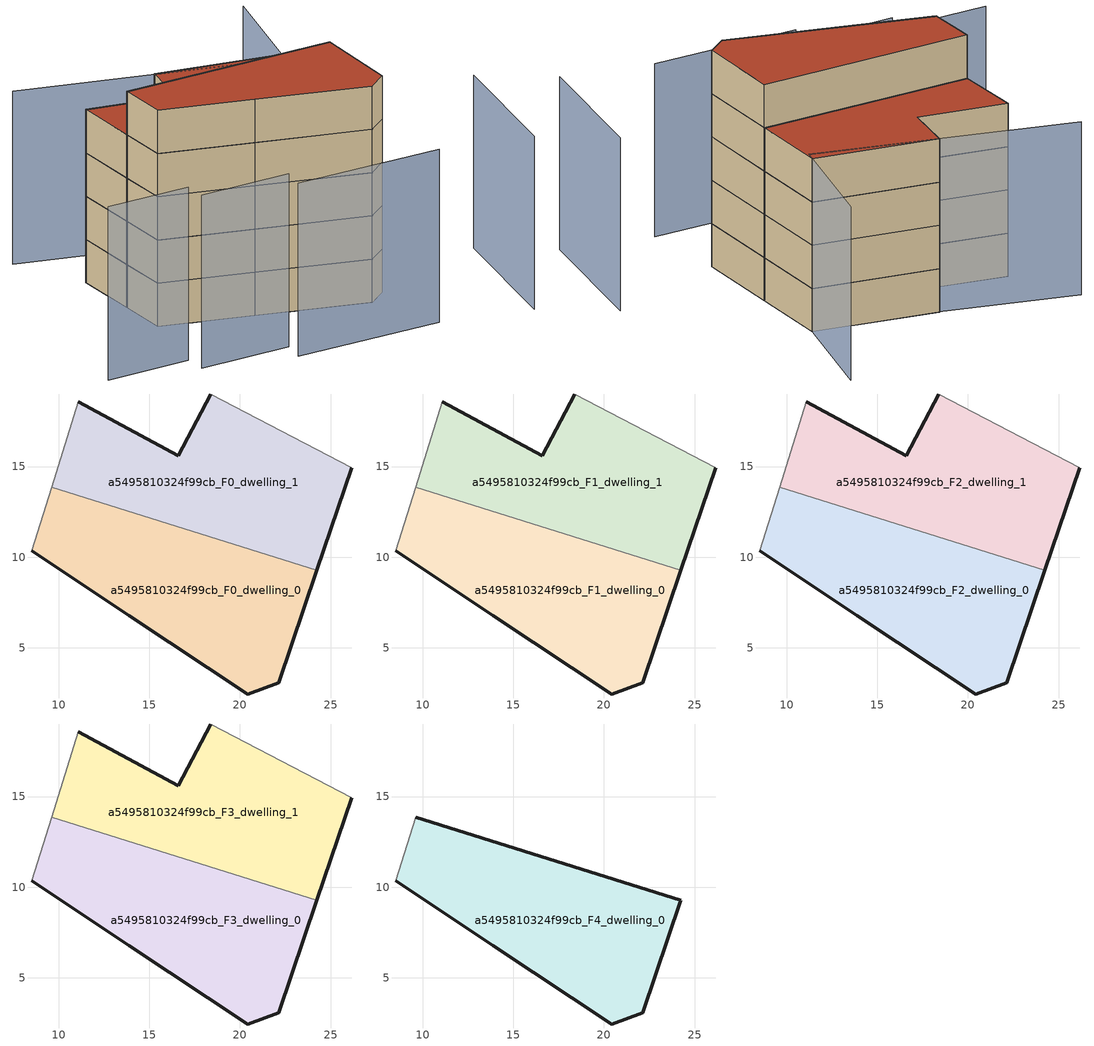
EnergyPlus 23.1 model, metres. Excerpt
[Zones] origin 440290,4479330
a5495810324f99cb_F0_dwelling_0
 floor ground (EU_floor_Construction): 22.13,3.06 24.25,9.27 9.62,13.86 8.51,10.34 13.91,6.78 20.43,2.46 z0
 wall outside (EU_wall_Construction): 24.25,9.27 22.13,3.06 20.43,2.46 13.91,6.78 8.51,10.34 z0:3
 wall adiabatic (EU_wall_Construction): 8.51,10.34 9.62,13.86 z0:3
 wall to a5495810324f99cb_F0_dwelling_1 (EU_wall_Construction): 9.62,13.86 24.25,9.27 z0:3
a5495810324f99cb_F0_dwelling_1
 floor ground (EU_floor_Construction): 24.25,9.27 26.17,14.92 18.4,19 16.59,15.61 11.09,18.56 9.62,13.86 z0
 wall outside (EU_wall_Construction): 26.17,14.92 24.25,9.27 / 11.09,18.56 16.59,15.61 18.4,19 z0:3
 wall adiabatic (EU_wall_Construction): 9.62,13.86 11.09,18.56 / 18.4,19 26.17,14.92 z0:3
a5495810324f99cb_F1_dwelling_0
 floor to a5495810324f99cb_F0_dwelling_0 (EU_floor_Construction): 22.13,3.06 24.25,9.27 9.62,13.86 8.51,10.34 13.91,6.78 20.43,2.46 z3
 wall outside (EU_wall_Construction): 24.25,9.27 22.13,3.06 20.43,2.46 13.91,6.78 8.51,10.34 z3:6
 wall adiabatic (EU_wall_Construction): 8.51,10.34 9.62,13.86 z3:6
 wall to a5495810324f99cb_F1_dwelling_1 (EU_wall_Construction): 9.62,13.86 24.25,9.27 z3:6
a5495810324f99cb_F1_dwelling_1
 floor to a5495810324f99cb_F0_dwelling_1 (EU_floor_Construction): 24.25,9.27 26.17,14.92 18.4,19 16.59,15.61 11.09,18.56 9.62,13.86 z3
 wall outside (EU_wall_Construction): 26.17,14.92 24.25,9.27 / 11.09,18.56 16.59,15.61 18.4,19 z3:6
 wall adiabatic (EU_wall_Construction): 9.62,13.86 11.09,18.56 / 18.4,19 26.17,14.92 z3:6
a5495810324f99cb_F2_dwelling_0
 floor to a5495810324f99cb_F1_dwelling_0 (EU_floor_Construction): 22.13,3.06 24.25,9.27 9.62,13.86 8.51,10.34 13.91,6.78 20.43,2.46 z6
 wall outside (EU_wall_Construction): 24.25,9.27 22.13,3.06 20.43,2.46 13.91,6.78 8.51,10.34 z6:9
 wall adiabatic (EU_wall_Construction): 8.51,10.34 9.62,13.86 z6:9
 wall to a5495810324f99cb_F2_dwelling_1 (EU_wall_Construction): 9.62,13.86 24.25,9.27 z6:9
a5495810324f99cb_F2_dwelling_1
 floor to a5495810324f99cb_F1_dwelling_1 (EU_floor_Construction): 24.25,9.27 26.17,14.92 18.4,19 16.59,15.61 11.09,18.56 9.62,13.86 z6
 wall outside (EU_wall_Construction): 26.17,14.92 24.25,9.27 / 11.09,18.56 16.59,15.61 18.4,19 z6:9
 wall adiabatic (EU_wall_Construction): 9.62,13.86 11.09,18.56 / 18.4,19 26.17,14.92 z6:9
a5495810324f99cb_F3_dwelling_0
 floor to a5495810324f99cb_F2_dwelling_0 (EU_floor_Construction): 22.13,3.06 24.25,9.27 9.62,13.86 8.51,10.34 13.91,6.78 20.43,2.46 z9
 wall outside (EU_wall_Construction): 24.25,9.27 22.13,3.06 20.43,2.46 13.91,6.78 8.51,10.34 z9:12
 wall adiabatic (EU_wall_Construction): 8.51,10.34 9.62,13.86 z9:12
 wall to a5495810324f99cb_F3_dwelling_1 (EU_wall_Construction): 9.62,13.86 24.25,9.27 z9:12
a5495810324f99cb_F3_dwelling_1
 floor to a5495810324f99cb_F2_dwelling_1 (EU_floor_Construction): 24.25,9.27 26.17,14.92 18.4,19 16.59,15.61 11.09,18.56 9.62,13.86 z9
 wall outside (EU_wall_Construction): 26.17,14.92 24.25,9.27 / 11.09,18.56 16.59,15.61 18.4,19 z9:12
 wall adiabatic (EU_wall_Construction): 9.62,13.86 11.09,18.56 / 18.4,19 26.17,14.92 z9:12
 roof outside (EU_roof_Construction): 26.17,14.92 24.25,9.27 9.62,13.86 11.09,18.56 16.59,15.61 18.4,19 z12
a5495810324f99cb_F4_dwelling_0
 floor to a5495810324f99cb_F3_dwelling_0 (EU_floor_Construction): 22.13,3.06 24.25,9.27 9.62,13.86 8.51,10.34 13.91,6.78 20.43,2.46 z12
 wall outside (EU_wall_Construction): 9.62,13.86 24.25,9.27 22.13,3.06 20.43,2.46 13.91,6.78 8.51,10.34 z12:15
 wall adiabatic (EU_wall_Construction): 8.51,10.34 9.62,13.86 z12:15
 roof outside (EU_roof_Construction): 24.25,9.27 22.13,3.06 20.43,2.46 13.91,6.78 8.51,10.34 9.62,13.86 z15
shading: 26.26,-6.18 31.44,3.3 / 10.58,0.31 20.71,-2.91 / 5.09,3.77 11.41,1.81 / -0.23,7.07 5.56,5.28 / 30.63,21.92 25.76,14.26 / 25.76,14.26 10.35,24.06 z0:12
[Building]
EU S2 Campaign: North Axis=0; Terrain=City; Solar Distribution=FullExterior
[Site:Location]
Madrid: Latitude=40.5; Longitude=-3.5; Time Zone=1; Elevation=609
[SizingPeriod:WeatherFileDays]
AnnualSizingPeriod: Begin Month=1; Begin Day of Month=1; End Month=12; End Day of Month=31; Day of Week for Start Day=Monday; Use Weather File Daylight Saving Period=No; Use Weather File Rain and Snow Indicators=No
[MATERIAL]
EU_InternalMass_Material: Roughness=MediumRough; Thickness=0.1; Conductivity=1; Density=1800; Specific Heat=900; Thermal Absorptance=0.9; Solar Absorptance=0.7; Visible Absorptance=0.7
[MATERIAL:NOMASS] Roughness=MediumRough; Thermal Absorptance=0.9; Solar Absorptance=0.7; Visible Absorptance=0.7
Name | Thermal Resistance
EU_wall_NoMass | 1.60022
EU_roof_NoMass | 1.57597
EU_floor_NoMass | 0.470652
[CONSTRUCTION]
EU_wall_Construction: EU_wall_NoMass
EU_roof_Construction: EU_roof_NoMass
EU_floor_Construction: EU_floor_NoMass
EU_InternalMass_Construction: EU_InternalMass_Material
[ZONE] Type=1; Multiplier=1; Ceiling Height=autocalculate; Floor Area=autocalculate; Part of Total Floor Area=Yes
Name | Volume
a5495810324f99cb_F0_dwelling_0; a5495810324f99cb_F1_dwelling_0; a5495810324f99cb_F2_dwelling_0; a5495810324f99cb_F3_dwelling_0; a5495810324f99cb_F4_dwelling_0 | 265.509
a5495810324f99cb_F0_dwelling_1 | 265.49
a5495810324f99cb_F1_dwelling_1; a5495810324f99cb_F2_dwelling_1; a5495810324f99cb_F3_dwelling_1 | 265.491
[INTERNALMASS] Construction=EU_InternalMass_Construction
Name | Zone or ZoneList | Surface Area
a5495810324f99cb_F0_dwelling_0_EU_InternalMass | a5495810324f99cb_F0_dwelling_0 | 88.5031
a5495810324f99cb_F0_dwelling_1_EU_InternalMass | a5495810324f99cb_F0_dwelling_1 | 88.4968
a5495810324f99cb_F1_dwelling_0_EU_InternalMass | a5495810324f99cb_F1_dwelling_0 | 88.5031
a5495810324f99cb_F1_dwelling_1_EU_InternalMass | a5495810324f99cb_F1_dwelling_1 | 88.4968
a5495810324f99cb_F2_dwelling_0_EU_InternalMass | a5495810324f99cb_F2_dwelling_0 | 88.5031
a5495810324f99cb_F2_dwelling_1_EU_InternalMass | a5495810324f99cb_F2_dwelling_1 | 88.4968
a5495810324f99cb_F3_dwelling_0_EU_InternalMass | a5495810324f99cb_F3_dwelling_0 | 88.5031
a5495810324f99cb_F3_dwelling_1_EU_InternalMass | a5495810324f99cb_F3_dwelling_1 | 88.4968
a5495810324f99cb_F4_dwelling_0_EU_InternalMass | a5495810324f99cb_F4_dwelling_0 | 176.999
[OTHEREQUIPMENT] Fuel Type=Electricity; Design Level Calculation Method=Watts/Area; Power per Zone Floor Area=1; Fraction Latent=0; Fraction Radiant=0; Fraction Lost=0; Carbon Dioxide Generation Rate=0; EndUse Subcategory=EU_Step8_InternalGains
Name | Zone or ZoneList or Space or SpaceList | Schedule
EU_Step8_InternalGain_a5495810324f99cb_F0_dwelling_0_f000 | a5495810324f99cb_F0_dwelling_0 | EU_Step8_GainSchedule_a5495810324f99cb_F0_dwelling_0_f000
EU_Step8_InternalGain_a5495810324f99cb_F0_dwelling_1_f000 | a5495810324f99cb_F0_dwelling_1 | EU_Step8_GainSchedule_a5495810324f99cb_F0_dwelling_1_f000
EU_Step8_InternalGain_a5495810324f99cb_F1_dwelling_0_f000 | a5495810324f99cb_F1_dwelling_0 | EU_Step8_GainSchedule_a5495810324f99cb_F1_dwelling_0_f000
EU_Step8_InternalGain_a5495810324f99cb_F1_dwelling_1_f000 | a5495810324f99cb_F1_dwelling_1 | EU_Step8_GainSchedule_a5495810324f99cb_F1_dwelling_1_f000
EU_Step8_InternalGain_a5495810324f99cb_F2_dwelling_0_f000 | a5495810324f99cb_F2_dwelling_0 | EU_Step8_GainSchedule_a5495810324f99cb_F2_dwelling_0_f000
EU_Step8_InternalGain_a5495810324f99cb_F2_dwelling_1_f000 | a5495810324f99cb_F2_dwelling_1 | EU_Step8_GainSchedule_a5495810324f99cb_F2_dwelling_1_f000
EU_Step8_InternalGain_a5495810324f99cb_F3_dwelling_0_f000 | a5495810324f99cb_F3_dwelling_0 | EU_Step8_GainSchedule_a5495810324f99cb_F3_dwelling_0_f000
EU_Step8_InternalGain_a5495810324f99cb_F3_dwelling_1_f000 | a5495810324f99cb_F3_dwelling_1 | EU_Step8_GainSchedule_a5495810324f99cb_F3_dwelling_1_f000
EU_Step8_InternalGain_a5495810324f99cb_F4_dwelling_0_f000 | a5495810324f99cb_F4_dwelling_0 | EU_Step8_GainSchedule_a5495810324f99cb_F4_dwelling_0_f000
[ZONEVENTILATION:DESIGNFLOWRATE] Schedule=EU_AlwaysOn; Design Flow Rate Calculation Method=AirChanges/Hour; Air Changes per Hour=0.480704; Ventilation Type=Natural; Fan Pressure Rise=0; Fan Total Efficiency=1; Constant Term Coefficient=1; Temperature Term Coefficient=0; Velocity Term Coefficient=0; Velocity Squared Term Coefficient=0; Minimum Indoor Temperature=-100; Maximum Indoor Temperature=100; Delta Temperature=-100; Minimum Outdoor Temperature=-100; Maximum Outdoor Temperature=100; Maximum Wind Speed=40
Name | Zone or ZoneList or Space or SpaceList
EU_ConstantAir_a5495810324f99cb_F0_dwelling_0 | a5495810324f99cb_F0_dwelling_0
EU_ConstantAir_a5495810324f99cb_F0_dwelling_1 | a5495810324f99cb_F0_dwelling_1
EU_ConstantAir_a5495810324f99cb_F1_dwelling_0 | a5495810324f99cb_F1_dwelling_0
EU_ConstantAir_a5495810324f99cb_F1_dwelling_1 | a5495810324f99cb_F1_dwelling_1
EU_ConstantAir_a5495810324f99cb_F2_dwelling_0 | a5495810324f99cb_F2_dwelling_0
EU_ConstantAir_a5495810324f99cb_F2_dwelling_1 | a5495810324f99cb_F2_dwelling_1
EU_ConstantAir_a5495810324f99cb_F3_dwelling_0 | a5495810324f99cb_F3_dwelling_0
EU_ConstantAir_a5495810324f99cb_F3_dwelling_1 | a5495810324f99cb_F3_dwelling_1
EU_ConstantAir_a5495810324f99cb_F4_dwelling_0 | a5495810324f99cb_F4_dwelling_0
[HVACTEMPLATE:THERMOSTAT] Constant Heating Setpoint=20; Constant Cooling Setpoint=50
EU_HeatOnly_a5495810324f99cb_F0_dwelling_0; EU_HeatOnly_a5495810324f99cb_F0_dwelling_1; EU_HeatOnly_a5495810324f99cb_F1_dwelling_0; EU_HeatOnly_a5495810324f99cb_F1_dwelling_1; EU_HeatOnly_a5495810324f99cb_F2_dwelling_0; EU_HeatOnly_a5495810324f99cb_F2_dwelling_1; EU_HeatOnly_a5495810324f99cb_F3_dwelling_0; EU_HeatOnly_a5495810324f99cb_F3_dwelling_1; EU_HeatOnly_a5495810324f99cb_F4_dwelling_0
[HVACTEMPLATE:ZONE:IDEALLOADSAIRSYSTEM] System Availability Schedule=EU_AlwaysOn; Maximum Heating Supply Air Temperature=50; Minimum Cooling Supply Air Temperature=13; Maximum Heating Supply Air Humidity Ratio=0.0156; Minimum Cooling Supply Air Humidity Ratio=0.0077; Heating Limit=NoLimit; Cooling Limit=NoLimit; Heating Availability Schedule=EU_AlwaysOn; Cooling Availability Schedule=EU_CoolingOff; Dehumidification Control Type=ConstantSensibleHeatRatio; Cooling Sensible Heat Ratio=0.7; Dehumidification Setpoint=60; Humidification Control Type=None; Humidification Setpoint=30; Outdoor Air Method=None; Outdoor Air Flow Rate per Person=0.00944; Outdoor Air Flow Rate per Zone Floor Area=0; Outdoor Air Flow Rate per Zone=0; Demand Controlled Ventilation Type=None; Outdoor Air Economizer Type=NoEconomizer; Heat Recovery Type=None; Sensible Heat Recovery Effectiveness=0.7; Latent Heat Recovery Effectiveness=0.65
Name | Template Thermostat
a5495810324f99cb_F0_dwelling_0 | EU_HeatOnly_a5495810324f99cb_F0_dwelling_0
a5495810324f99cb_F0_dwelling_1 | EU_HeatOnly_a5495810324f99cb_F0_dwelling_1
a5495810324f99cb_F1_dwelling_0 | EU_HeatOnly_a5495810324f99cb_F1_dwelling_0
a5495810324f99cb_F1_dwelling_1 | EU_HeatOnly_a5495810324f99cb_F1_dwelling_1
a5495810324f99cb_F2_dwelling_0 | EU_HeatOnly_a5495810324f99cb_F2_dwelling_0
a5495810324f99cb_F2_dwelling_1 | EU_HeatOnly_a5495810324f99cb_F2_dwelling_1
a5495810324f99cb_F3_dwelling_0 | EU_HeatOnly_a5495810324f99cb_F3_dwelling_0
a5495810324f99cb_F3_dwelling_1 | EU_HeatOnly_a5495810324f99cb_F3_dwelling_1
a5495810324f99cb_F4_dwelling_0 | EU_HeatOnly_a5495810324f99cb_F4_dwelling_0
[SIZING:ZONE] Zone Cooling Design Supply Air Temperature Input Method=SupplyAirTemperature; Zone Cooling Design Supply Air Temperature=13; Zone Heating Design Supply Air Temperature Input Method=SupplyAirTemperature; Zone Heating Design Supply Air Temperature=50; Zone Cooling Design Supply Air Humidity Ratio=0.008; Zone Heating Design Supply Air Humidity Ratio=0.008; Cooling Design Air Flow Method=DesignDay; Cooling Design Air Flow Rate=0; Cooling Minimum Air Flow per Zone Floor Area=0.000762; Cooling Minimum Air Flow=0; Cooling Minimum Air Flow Fraction=0.2; Heating Design Air Flow Method=DesignDay; Heating Design Air Flow Rate=0; Heating Maximum Air Flow per Zone Floor Area=0.002032; Heating Maximum Air Flow=0.141576; Heating Maximum Air Flow Fraction=0.3; Account for Dedicated Outdoor Air System=No; Dedicated Outdoor Air System Control Strategy=NeutralSupplyAir; Dedicated Outdoor Air Low Setpoint Temperature for Design=autosize; Dedicated Outdoor Air High Setpoint Temperature for Design=autosize; Zone Load Sizing Method=Sensible Load Only No Latent Load; Zone Latent Cooling Design Supply Air Humidity Ratio Input Method=HumidityRatioDifference; Zone Cooling Design Supply Air Humidity Ratio Difference=0.005; Zone Latent Heating Design Supply Air Humidity Ratio Input Method=HumidityRatioDifference; Zone Humidification Design Supply Air Humidity Ratio Difference=0.005
a5495810324f99cb_F0_dwelling_0; a5495810324f99cb_F0_dwelling_1; a5495810324f99cb_F1_dwelling_0; a5495810324f99cb_F1_dwelling_1; a5495810324f99cb_F2_dwelling_0; a5495810324f99cb_F2_dwelling_1; a5495810324f99cb_F3_dwelling_0; a5495810324f99cb_F3_dwelling_1; a5495810324f99cb_F4_dwelling_0
[SCHEDULE:CONSTANT]
Name | Hourly Value
EU_AlwaysOn | 1
EU_CoolingOff | 0
[SCHEDULE:FILE] Column Number=1; Rows to Skip at Top=0; Number of Hours of Data=8760; Column Separator=Comma; Interpolate to Timestep=No; Minutes per Item=60; Adjust Schedule for Daylight Savings=Yes
Name | File
EU_Step8_GainSchedule_a5495810324f99cb_F0_dwelling_0_f000 | ../../schedules/a5495810324f99cb/a5495810324f99cb_F0_dwelling_0_f000_gain.csv
EU_Step8_GainSchedule_a5495810324f99cb_F0_dwelling_1_f000 | ../../schedules/a5495810324f99cb/a5495810324f99cb_F0_dwelling_1_f000_gain.csv
EU_Step8_GainSchedule_a5495810324f99cb_F1_dwelling_0_f000 | ../../schedules/a5495810324f99cb/a5495810324f99cb_F1_dwelling_0_f000_gain.csv
EU_Step8_GainSchedule_a5495810324f99cb_F1_dwelling_1_f000 | ../../schedules/a5495810324f99cb/a5495810324f99cb_F1_dwelling_1_f000_gain.csv
EU_Step8_GainSchedule_a5495810324f99cb_F2_dwelling_0_f000 | ../../schedules/a5495810324f99cb/a5495810324f99cb_F2_dwelling_0_f000_gain.csv
EU_Step8_GainSchedule_a5495810324f99cb_F2_dwelling_1_f000 | ../../schedules/a5495810324f99cb/a5495810324f99cb_F2_dwelling_1_f000_gain.csv
EU_Step8_GainSchedule_a5495810324f99cb_F3_dwelling_0_f000 | ../../schedules/a5495810324f99cb/a5495810324f99cb_F3_dwelling_0_f000_gain.csv
EU_Step8_GainSchedule_a5495810324f99cb_F3_dwelling_1_f000 | ../../schedules/a5495810324f99cb/a5495810324f99cb_F3_dwelling_1_f000_gain.csv
EU_Step8_GainSchedule_a5495810324f99cb_F4_dwelling_0_f000 | ../../schedules/a5495810324f99cb/a5495810324f99cb_F4_dwelling_0_f000_gain.csv
